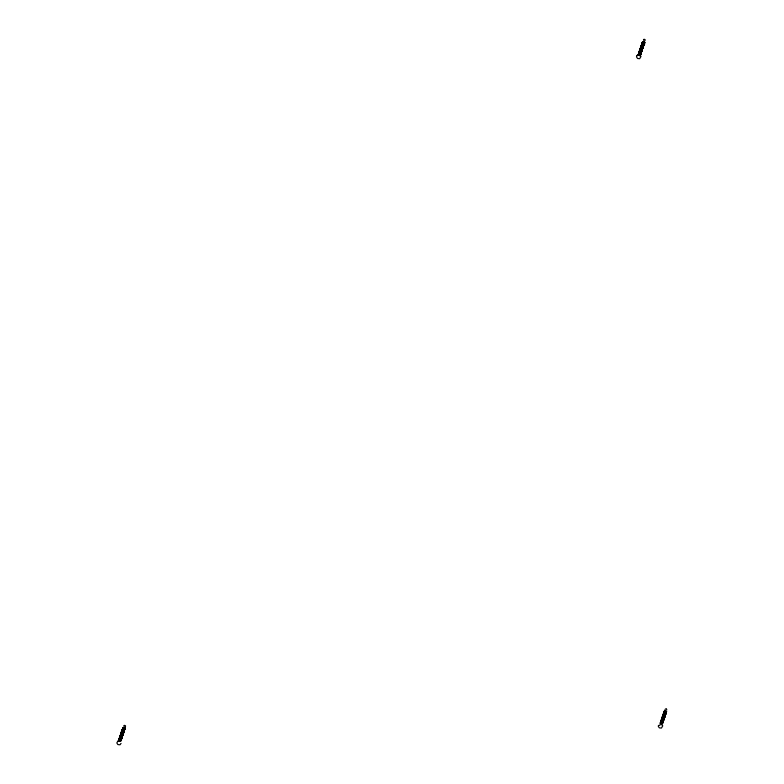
<?xml version="1.0" encoding="UTF-8"?>
<svg xmlns="http://www.w3.org/2000/svg" width="784" height="784" viewBox="0 0 784 784"><rect width="100%" height="100%" fill="white"/><g stroke="black" fill="none" stroke-linecap="round" stroke-linejoin="round"><path stroke-width="1.18" d="M119.06 739.939C120.52 741.821 122.177 738.861 119.521 738.832L118.394 741.262M119.678 738.254L121.265 738.597L120.863 740.292L120.569 740.9L119.178 740.341L118.335 741.311M121.883 733.432C124.097 730.482 122.088 737.911 121.118 739.273C121.157 737.107 118.306 738.979 118.854 740.557M120.903 740.87C121.863 739.488 122.794 735.039 119.972 736.784M123.117 733.589L125.058 728.385M121.402 732.325L120.422 735.892L120.373 735.372C122.539 732.707 123.47 737.891 121.059 738.322M120.589 734.618L121.598 733.667L123.01 734.598L121.971 736.637L121.451 735.323L120.05 736.235M122.941 734.784L123.382 732.295L121.608 731.903M124.107 731.325C123.96 735.108 122.853 731.492 121.265 732.922M123.901 731.933L124.303 730.1L122.363 729.669M124.274 728.473L125.068 728.15L123.313 731.619M640.156 56.007L640.293 55.497M640.842 53.969L640.097 55.87M639.283 52.371C642.194 50.774 639.587 56.664 640.567 54.782M638.823 52.793C645.105 50.558 637.833 52.489 639.94 50.509C644.272 50.411 638.646 55.664 639.087 52.969L640.832 53.871L641.047 53.361M640.94 52.989C642.723 51.656 640.724 48.637 639.499 50.784M641.655 51.538C644.379 48.784 637.657 47.677 642.233 48.647M640.391 48.461C641.92 46.932 643.203 49.51 641.694 50.754L640.969 49.735L639.881 50.352M642.135 50.117L643.017 46.854L641.077 46.423M640.851 47.697C643.076 49.196 644.37 44.649 641.42 45.413M641.733 45.668L642.057 44.708L643.292 45.139L643.027 47.471L641.616 46.57L640.861 47.383M643.497 46.05C647.368 41.072 641.224 41.003 641.381 45.884M643.223 46.766L644.654 42.503M662.451 723.181L662.304 721.466L660.677 721.966M662.852 721.966L663.195 720.467L661.608 720.133M662.48 723.759L662.96 722.24M663.676 719.526C665.645 718.056 663.127 715.096 662.166 717.527M662.96 722.338C664.812 720.31 659.667 716.635 664.117 718.271M663.695 714.489L665.038 714.979L664.528 717.566M663.44 720.917C665.263 718.418 660.745 717.625 661.324 720.81C666.126 721.77 661 717.291 661.98 720.927M665.038 715.459L664.94 714.547L663.764 714.293L663.048 715.547L663.538 716.115M665.244 714.851L665.92 712.342L664.264 712.205C666.527 713.469 666.645 711.637 664.401 711.803M666.243 712.254L666.429 711.362C666.645 713.842 664.342 710.461 663.744 712.832M665.214 715.635L666.371 712.186M666.165 712.793L666.576 711.48L665.724 711.451M665.214 709.246L666.282 708.618L666.821 709.912M119.844 736.852L119.021 739.283L119.56 740.341M120.854 733.951L121.344 732.383M120.991 733.736L122.431 733.638L122.755 734.588C123.049 732.854 119.658 733.54 121.824 730.962M121.804 731.1L122.941 728.669L124.646 729.6M122.765 728.14L122.765 730.796M638 55.37L639.283 53.773L640.499 54.89M638.078 55.027L639.264 52.538L641.038 53.263M638.607 53.547L639.097 51.979M639.029 52.185L639.577 50.558M640.058 49.137L639.666 51.489M640.597 47.51L639.852 49.745M641.077 46.089L640.528 47.736M642.439 42.052L642.214 44.247M660.54 722.378L660.255 723.338L661.765 723.23L660.755 723.22M660.53 722.525C660.01 720.182 663.597 719.34 663.088 721.956M661.48 719.683L661.97 718.115M662.019 718.595C661.382 716.919 663.93 714.106 664.94 716.351M662.999 715.067L662.823 717.468M662.98 715.214L663.47 713.646M663.94 712.362L664.626 710.529M122.049 735.941C123.323 734.559 119.325 734.657 120.422 736.637M121.304 733.187L122.902 733.716L123.49 733.158M121.912 731.354L121.363 733.51L121.197 732.932M122.814 728.777L123.01 728.111L123.451 728.757L123.137 728.228L122.431 729.13M638.009 55.233L638.715 53.802M640.479 49.049C644.311 50.039 638.107 48.265 638.774 54.125M641.057 47.089C644.997 47.305 639.646 46.501 639.911 49.568M640.91 48.49L642.135 43.649M663.499 720.094L661.745 719.722L660.53 722.711M664.734 716.958C663.509 714.234 661.441 718.262 661.941 719.722M665.185 711.382L664.803 710.431L662.578 716.625M118.531 740.733L118.815 740.233M119.217 738.704L121.001 737.901L121.5 738.43L121.02 739.479M119.423 738.087C118.09 739.645 121.971 739.577 120.315 740.253M119.56 737.685L120.903 736.95L121.853 737.93M119.629 737.479L121.167 738.538L121.089 739.283M119.697 737.283L120.04 736.578M119.903 736.666L120.854 735.902L121.922 736.303L122.118 737.117L121.138 737.813M120.109 736.058L120.266 736.764M120.315 735.421L120.315 738.107M120.373 735.245C125.832 733.118 118.374 733.657 122.814 735.186M120.716 734.236L122.137 733.295L123.01 734.481M120.922 733.628L121.873 732.854L123.147 733.55M121.059 733.216L122.079 732.246L123.353 732.942L122.206 732.148L121.373 732.981M121.265 732.609L122.216 731.844L123.549 732.334M121.402 732.197L121.745 731.501M121.471 732.001L122.02 733.03M121.608 731.59C121.971 729.786 125.215 731.247 123.402 732.374M121.745 731.188L122.892 730.11L124.166 731.149M121.951 730.58L122.226 730.08M124.44 730.218C119.874 727.268 124.391 731.903 124.244 730.59M122.627 728.542L122.902 728.042L122.823 728.601M120.961 740.694L119.687 739.351L118.707 740.909M121.099 740.292L120.54 740.909M121.167 740.086L120.217 738.979L119.119 739.684M121.226 739.88L120.481 740.615M121.432 739.273L121.108 739.929M121.706 738.459L121.157 739.077L119.354 738.606M121.785 738.234L121.206 737.293L119.766 737.391M121.912 737.852L121.089 738.783L119.785 738.508M121.001 738.224L122.402 736.401M122.667 735.617L122.039 736.441M122.872 735.01L122.539 735.666M123.343 733.589C123.166 735.412 121.236 732.481 120.824 734.608L121.265 735.265M123.754 732.364C123.96 731.09 121.03 730.541 121.932 732.168M123.823 732.168L123.5 732.824M124.587 729.904L123.656 730.61M124.793 729.296C124.842 731.227 122.578 727.425 122.745 730.11M124.921 728.914L124.656 729.365L124.519 728.199M125.058 728.512L124.137 729.189M638.274 54.439L639.293 53.469L640.626 54.488M638.48 53.831L638.744 53.684M638.95 52.41C639.391 50.029 641.655 52.969 641.351 51.773L641.096 52.175M639.156 51.803C639.764 49.647 641.802 52.753 641.724 51.332M639.636 50.382L639.979 49.676L640.097 50.931M639.979 49.363C640.312 46.785 642.89 50.235 642.4 48.686M640.185 48.755L640.459 48.255L640.636 48.922M640.322 48.343L641.733 47.412L642.606 48.716M640.861 46.726L641.949 45.854L642.968 46.873M640.998 46.315C641.067 43.924 644.869 45.805 642.586 46.452M641.204 45.707C641.694 43.796 643.478 46.04 643.909 44.835M641.273 45.501L641.596 46.08M641.341 45.305L641.675 44.953M641.684 44.286L642.9 43.012L644.115 44.129M644.046 44.325C644.027 42.336 641.283 44.541 642.106 43.042M640.9 53.792L639.979 54.468M641.185 52.959L640.606 52.018L639.323 52.499M641.39 52.352L640.067 52.989L640.861 52.969M641.586 51.734L640.646 50.656L639.489 51.45M641.792 51.127L641.214 50.196L639.891 50.548M642.331 49.529L641.675 50.548L642.008 50.186M642.468 49.127L641.714 49.853M642.674 48.51L641.684 49.392M642.547 48.794L642.821 48.079M642.949 47.706L642.429 48.5M643.154 47.089L642.527 47.912M643.292 46.687L642.733 47.305L641.106 47.05M642.439 47.158L643.439 46.256M643.635 45.668L643.007 46.491L641.008 46.628L640.91 48.108M643.213 45.884L643.772 45.237M644.105 44.247L643.419 45.276M644.242 43.845L643.194 44.619M644.595 42.806C644.301 45.06 642.753 41.758 642.067 43.845L642.057 44.374M644.722 42.424L643.968 43.149L642.233 42.973M658.55 725.357L658.256 726.219L659.315 727.856L661.431 728.091L662.774 725.827L661.716 724.191M660.255 723.211L661.598 722.476L662.549 723.456M660.324 723.015C662.5 721.015 663.225 723.593 660.5 723.181L661.471 721.937L662.607 722.74M660.393 722.809L660.716 723.377M660.461 722.603C662.088 720.182 664.548 723.309 660.638 722.779M660.736 721.79L661.118 722.544M660.804 721.584L661.823 720.614L663.088 721.319M661.147 720.574L661.49 719.869M661.343 719.967C664.126 717.821 662.823 723.113 664.322 718.183C665.538 717.095 664.499 714.518 662.921 715.606C663.244 714.498 665.038 714.547 665.136 715.743M661.686 718.948L662.637 718.183L663.911 718.879M662.029 717.928L663.048 716.958L664.322 717.664M662.372 716.919L663.715 716.184L664.597 717.37M662.578 716.311L663.979 717.389L664.185 718.585M662.715 715.9L664.43 715.312L664.548 716.86M662.784 715.694L663.117 715.655M662.852 715.498L663.195 714.792M663.058 714.89C664.646 714.263 667.909 714.489 663.793 713.626M663.323 714.077L663.578 714.851M663.391 713.871L663.95 712.225L664.489 713.273M663.597 713.92L663.813 712.627L664.43 713.616M663.872 712.45C664.499 710.049 666.998 713.283 666.302 711.764M664.077 711.843L665.42 711.108M664.146 711.637L664.381 712.137M664.215 711.431L665.234 710.461M662.745 722.975L662.176 722.005L660.736 722.103M662.882 722.564L662.147 720.849L661.01 721.29M663.019 722.162L662.029 723.034L662.715 722.368M663.293 721.349L662.794 720.182L661.353 720.28M663.362 721.143L662.735 721.966M663.636 720.329L663.009 721.153M663.705 720.133L663.186 718.82L662.01 718.908M663.911 719.516C662.578 716.066 659.256 722.123 662.578 722.289M664.45 717.899L663.695 718.624M664.587 717.487L662.098 718.046M664.93 716.478L664.371 717.086M665.067 716.066C664.489 717.585 664.646 715.008 663.284 715.714M665.273 715.459C664.724 717.135 662.245 714.988 662.343 717.703M665.41 715.057L664.587 715.988M665.489 714.822L664.469 713.95L663.401 714.185M665.753 714.038C665.195 716.125 665.41 712.568 663.725 713.832M666.028 713.224L665.204 714.155L663.47 713.979M666.224 712.617L665.106 713.597M124.039 731.433L123.157 730.247L122.049 730.953L123.098 728.091M122.598 729.326L123.764 728.512L124.509 730.012M122.147 730.09L122.696 730.992L122.696 729.306M122.49 729.924L122.716 731.139M121.51 732.579L122.559 730.825L123.833 732.04M121.255 733.579L121.089 734.324M120.442 736.009C119.501 736.401 123.627 736.98 121.197 737.92M119.952 738.058L120.275 736.235L119.678 738.126L120.756 737.45L121.52 738.714M118.6 741.194L119.452 739.528M119.07 740.076L118.717 740.968L119.482 739.969L120.756 740.664M642.704 42.209L642.547 43.62M642.498 42.816L642.478 43.826M641.929 44.257C643.703 42.336 644.605 45.923 641.92 44.619M641.724 44.864L642.625 43.826L643.84 44.943M641.038 46.893L641.479 45.011L642.978 44.776L643.282 45.678M640.9 47.305L641.743 46.462L642.949 47.06M640.557 48.314L641.596 47.814L642.468 48.481M639.675 50.96L639.969 50.333M639.332 51.969C639.813 49.578 643.027 52.009 639.803 50.911M638.813 53.479L638.813 52.94C641.518 53.479 640.704 51.705 638.989 52.989L639.136 53.773M638.646 54.008L639.489 53.165L640.528 53.724L640.058 53.959L640.842 53.635M638.588 55.399L638.744 53.988L638.205 54.958M638.245 55.223L638.539 54.596M664.597 711L665.057 710.431M664.46 711.402L665.293 710.559M664.283 711.539C665.822 711.225 663.421 711.607 666.096 712.382M664.342 711.99L664.048 712.627L665.822 713.195M664.058 713.812L664.264 712.058M663.999 713.009L663.764 713.959M663.225 715.057L664.264 714.557L665.136 715.224M663.431 720.3L661.794 719.683L661.324 721.937M661.206 721.339L660.775 722.368M120.52 735.157C119.834 736.735 120.971 732.168 121.177 734.784M121.157 738.587C122.245 736.117 117.502 737.989 118.864 740.38M642.508 42.16C642.762 43.022 645.154 45.521 642.331 46.197M121.04 743.399L119.981 744.8L117.865 744.565L116.816 742.928L118.159 740.655L120.266 740.9M641.577 50.754C643.066 50.068 641.194 48.118 640.185 49.069M641.733 50.999L641.792 49.608L640.048 49.47M125.185 728.101L124.274 728.777M123.01 734.598L122.088 735.274M665.645 711.509L666.635 711.402M664.391 717.977L664.381 717.458C667.468 715.341 662.186 712.793 663.685 715.851M643.938 42.689L644.556 42.218M644.036 42.953L644.419 42.15M644.35 42.836L643.997 43.639L642.165 43.179M643.321 44.521L643.948 44.051M642.753 47.951L643.262 46.08L641.645 45.423M641.645 50.058L641.929 48.814L640.508 48.716M641.557 51.156L640.871 51.528L641.596 51.401M639.734 51.607L641.488 51.362M639.342 53.165L639.156 51.92C641.645 50.548 640.195 54.204 640.979 53.234M640.126 53.763L640.704 52.861L639.264 52.538M640.734 53.596C639.274 56.536 642.076 53.116 640.91 51.862M124.587 729.571L124.96 728.111M122.872 728.875L124.519 729.777L122.5 729.267M123.411 731.884C125.44 730.894 122.725 728.189 122.676 730.316M122.177 731.07C122.461 729.247 124.979 731.158 123.441 732.364M121.794 731.962L123.48 732.54L122.794 733.706M121.157 733.951C125.381 734.745 119.805 731.276 123.431 733.02M121.892 735.578L122.637 735.01M121.912 736.352L122.569 735.216L120.638 735.412M120.383 740.047L121.069 739.684L120.452 739.851M665.979 712.411L666.41 711.402M665.234 714.832L665.861 713.028L665.175 713.391M665.106 715.263L664.42 715.929M664.548 716.674L664.293 715.714L663.039 715.861M662.147 719.496C662.098 716.351 665.685 719.369 662.078 718.703M663.813 719.124L664.048 718.467M662.882 721.064L663.166 720.212L661.725 719.888M642.625 42.424L644.213 42.757M642.557 42.62C645.938 43.198 642.204 41.748 642.419 43.639M642.419 43.032L643.36 42.63L644.066 43.62M642.527 43.277L642.341 44.227M641.939 44.453C644.321 44.708 643.331 44.296 641.616 44.806M641.871 44.659L643.047 44.57L643.213 45.384M641.528 45.668L643.439 45.923M641.459 45.874L643.154 46.452L641.733 46.06M641.332 46.276L642.909 46.619L641.312 46.442M640.92 47.501L642.096 47.412L642.743 48.187M640.714 48.108L641.655 47.706L642.498 48.294M640.577 48.51L642.331 48.882M640.028 50.137L640.91 49.843L641.861 50.833M639.822 50.744L641.41 51.087M639.685 51.156L640.861 51.068L641.038 51.881M639.617 51.352L640.793 51.274L640.9 52.293M639.078 52.979L640.734 53.116M639.009 53.185L640.185 53.096L640.283 54.116M638.548 53.939L640.391 54.135L638.48 54.145M638.343 54.547L639.852 54.253L640.43 55.096M638.529 54.606L640.116 54.939M638.392 55.017L639.979 55.35M638.323 55.213L639.744 55.321M123.019 728.307L123.588 728.356M122.706 728.659L124.715 728.885M122.755 729.12L124.725 729.159L123.01 728.473M122.618 729.522L124.205 729.865M122.412 730.129L123.353 729.728L124.058 730.727M121.951 730.894L123.088 730.453L123.96 731.119M122.696 733.452C122.647 732.971 120.981 729.728 123.754 731.727M121.863 731.756L123.509 732.354M121.471 732.315L123.637 732.413M121.128 733.324L122.255 732.981L122.961 733.971M121.157 734.451L120.834 735.804M120.707 735.206C123.029 734.892 122.118 736.372 120.246 735.97M120.569 735.617L122.128 735.696L122.324 736.509M120.501 735.823L121.677 735.735L122.128 736.882M121.608 737.577C119.433 737.332 120.324 734.882 122.02 736.362M120.295 736.431L121.716 736.529L121.206 737.617M119.903 736.98L121.716 736.921M119.403 739.067L120.285 738.783L121.236 739.763M119.266 739.479L120.912 740.067M119.06 740.086L120.716 740.223M118.992 740.292L120.638 740.88M118.864 740.694C121.03 741.272 121.334 739.145 118.943 739.822M664.538 711.392L665.41 711.196M664.195 712.411L665.841 712.999M663.813 712.97L665.312 712.666L665.244 713.489M663.989 713.019C668.781 715.243 663.088 711.46 663.921 713.832M663.587 714.244L665.175 714.577M663.578 715.233L663.93 714.626L664.969 715.184M663.176 715.459L664.763 715.792M662.833 716.468C665.126 716.537 664.322 716.762 662.627 717.086L662.931 718.085M662.803 717.135L664.254 717.86L663.627 719.32M662.49 717.487L664.401 717.742M662.353 717.899L663.783 717.997L663.979 719.193M662.147 718.507L663.323 718.418L663.725 719.3M662.176 720.32L662.196 718.957L663.705 719.487M661.814 719.516L663.44 719.398L662.95 720.859M661.676 719.928L662.99 720.192M661.539 720.329L663.186 720.927M661.333 720.937C664.91 721.545 659.618 720.104 663.029 722.035M661.196 721.349L662.882 721.927M660.873 721.701L662.686 721.633M660.99 721.956C661.529 720.653 663.676 722.554 662.039 722.73M660.853 722.368L662.029 722.28L662.431 723.162M662.372 722.907L660.785 722.564L660.726 721.917M660.579 723.171L662.235 723.309M641.89 43.992C642.468 43.13 644.703 44.423 643.252 44.717M641.753 44.394L643.184 44.159L643.125 44.825M643.223 46.246L641.586 45.629L641.39 46.687M642.811 47.981L641.547 46.766L640.655 47.991M640.734 47.442L642.508 47.834M639.911 49.882L641.724 49.813M638.686 53.537L639.822 53.096L640.695 54.282M638.137 55.164L639.881 55.301M638.068 55.36L639.509 55.272M122.294 729.875L124.235 730.306M122.02 730.688L123.078 730.541L123.617 731.276M120.795 734.343L121.863 734.108L122.549 735.196M120.658 734.745C121.402 733.736 123.696 735.568 121.951 735.686M120.589 734.951L122.529 735.382M119.56 737.999L120.697 737.558L121.647 738.538M119.423 738.401L120.099 738.136M119.286 738.812L121.236 739.243M119.08 739.42L120.52 739.322L121.03 740.37M118.884 740.027L120.824 740.459M664.42 711.137L665.557 710.696L664.92 710.833M663.94 712.558L665.685 712.695L665.332 714.244M663.881 712.764L664.95 712.529L665.312 713.293M663.058 715.194L664.499 715.106L665.008 716.145M662.715 716.213L663.852 715.772L664.724 716.439M662.441 717.027L664.381 717.458M662.235 717.634L663.676 717.546L664.185 718.066L663.538 718.575M662.029 718.242L663.979 718.673M661.216 720.682L662.656 720.584L662.872 721.554M660.393 723.122L662.372 723.171L660.834 722.525M644.801 40.67C646.575 39.445 642.557 38.445 643.644 40.376M125.126 726.758C126.91 725.533 122.892 724.534 123.98 726.454M643.948 42.385L644.732 42.062M644.007 42.483L644.664 42.267M644.232 42.836L643.948 42.071M642.38 47.06L643.233 46.53M642.89 47.54L642.4 47.824M642.684 48.157L640.9 47.657L640.704 49.108M641.626 49.294L642.41 48.971M642.282 49.372L641.782 49.647M641.047 53.028L639.999 53.194M640.567 54.449L640.293 53.694M640.175 55.203L640.499 54.655M124.205 728.679L124.999 728.356M124.372 729.042L124.862 728.757M123.382 731.413L124.107 730.992M123.843 731.805L123.794 731.345M123.068 733.393L123.48 732.54M121.432 733.138L122.872 733.461L122.667 734.118M122.471 735.862L121.814 736.088M121.902 736.842L121.99 736.107M121.99 737.283L120.952 737.46M121.657 738.303L120.991 738.528M121.177 739.724L120.452 740.155M120.677 740.498L121.04 740.135M666.175 712.46L664.518 712.058M664.107 712.774L665.547 713.097L665.175 713.695M665.557 714.283L663.901 713.881L663.421 714.979M665.008 715.91L664.352 716.135M664.264 718.144L663.607 718.369M664.126 718.546L663.636 718.83M663.44 720.584L662.784 720.8M662.833 722.407L662.166 722.632M662.627 723.015L660.824 723.024M643.507 42.13L644.017 42.179M643.801 44.237L643.262 44.414M643.35 44.982L643.262 44.1L641.822 44.188L641.067 46.775M643.252 45.864L642.4 45.991M643.047 46.472L642.517 46.648M642.978 46.677L642.449 46.854M642.537 47.422L642.684 46.579M642.566 48.089L642.615 46.785M642.096 49.314L641.557 49.49M641.341 51.548L640.802 51.724M640.724 53.577L639.156 52.459C641.047 51.724 641.312 50.94 639.46 52.097M640.724 53.381L640.195 53.557M124.881 728.091L124.342 728.267M124.676 728.699L124.137 728.875M124.303 729.238L124.382 728.61L123.078 728.267M124.058 730.531L123.529 730.708M123.245 732.971L122.706 733.148M123.176 733.167L122.637 733.344M121.432 733.638L122.97 733.775M120.413 736.186L122.079 736.421M119.423 738.214L119.609 739.067L119.756 738.048L121.471 738.244M665.949 711.921L666.439 711.882M663.627 714.371L663.803 713.616L665.508 713.822M663.646 714.645L664.734 715.155L664.43 715.625M664.518 716.194C665.871 714.753 661.872 714.743 663.548 716.253M664.146 717.889L663.607 718.066M663.568 719.036L662.304 717.242M663.019 720.663L663.538 719.928C663.842 718.222 660.422 718.889 662.166 720.182M642.733 42.346L642.145 43.708L643.703 45.345M641.851 45.315L643.36 45.844M641.371 46.736L642.713 47.226M640.959 47.951L642.302 48.441L641.616 49.598M638.911 54.047L640.312 54.792M121.02 734.853L122.196 735.108L121.824 735.784M120.609 736.068L121.951 736.558M120.197 737.293L121.598 738.038M119.57 740.478C118.335 738.528 122.598 741.546 118.982 740.449M664.107 713.273L665.616 713.803M661.48 720.222L662.99 721.074M642.331 43.394L643.801 43.973M642.263 43.6L643.733 44.178M641.782 45.021L643.429 45.639L643.233 44.962M641.449 46.04L643.086 46.648M640.695 48.275L642.223 49.108M639.401 52.126L641.038 52.744M638.989 53.351L640.43 53.675L640.048 54.263M638.852 53.753L640.322 54.331M638.715 54.165L640.185 54.743M638.646 54.361L640.361 55.292M638.578 54.566L639.715 54.655L640.224 55.703M640.146 55.39L638.509 54.772L640.048 55.145M122.461 730.09L123.764 730.433L123.392 731.109M122.255 730.708L123.725 731.286M122.049 731.315L123.588 731.688M121.981 731.511L123.617 732.129L122.833 733.04M121.775 732.129L123.411 732.736L122.774 732.942M121.03 734.363L122.49 734.941M120.765 734.853L122.461 736.107M120.275 736.597L121.745 737.176M120.207 736.793L121.843 737.411M118.913 740.655L120.354 740.978M664.724 710.951L665.489 710.902M662 719.075L663.46 719.653M661.177 721.515L662.813 722.123M643.87 42.13L644.438 42.228M643.145 46.08L642.39 46.089M643.076 46.285L642.321 46.295M641.929 50.627L640.214 49.696L641.91 49.735M641.008 51.421L641.322 50.646L639.969 50.029M123.892 728.111L124.813 728.032M122.892 728.395L124.568 728.924M122.52 732.785L123.264 732.785M122.637 733.648L123.215 733.873M665.381 713.087L665.244 713.185M665.106 713.901L663.979 713.185L663.715 714.44M640.695 52.9L640.087 52.9M123.598 730.502L124.127 730.325L123.333 730.345M122.03 735.176L122.559 735L121.765 735.02M121.069 738.018C123.225 737.195 118.854 736.078 120.462 737.832M664.362 715.831L664.901 715.39M639.127 55.223L638.264 54.566M665.479 710.99L664.587 711.519M120.197 739.694C122.294 739.812 118.609 738.165 119.472 739.861M119.972 740.811L118.796 740.9L119.981 740.949M124.284 728.16L124.852 728.993M123.558 731.433L122.245 731.198L122.079 730.296M641.822 46.53L641.332 45.962M641.273 45.629L641.753 46.736M641.008 48.971L640.518 48.402M640.254 51.205L639.773 50.098L641.616 50.47M640.185 51.411L640.009 50.303L641.655 50.921M639.43 53.645L638.882 52.734M665.175 711.245L664.616 710.333L664.675 711.598M665.106 711.451L664.616 710.882M664.558 713.068L664.068 712.499L664.332 712.999M664.42 713.479L664.058 712.666M664.352 713.685L663.862 713.117M664.283 713.881L663.803 712.774M663.734 715.508L663.254 714.939M663.676 715.714L663.303 714.9M663.607 715.919L663.117 715.341M662.99 717.742L662.5 717.174M662.921 717.948L662.441 716.831M662.852 718.144L662.362 717.576M662.715 718.556L662.166 717.644M662.098 720.378L661.549 719.477M662.029 720.584L661.549 720.016M661.892 720.996L661.412 720.427M661.422 722.417L660.932 721.3M123.519 728.561L123.029 727.993M122.833 730.59L122.353 730.022M122.637 731.198L122.147 730.629M121.951 733.226L121.461 732.658M121.197 735.461L120.648 734.559M120.648 735.098L121.128 735.666L120.814 735.137M121.059 735.872L120.579 734.755M120.452 737.695L119.962 736.588M120.383 737.901L119.893 737.332L120.079 738.038M119.697 739.929L119.217 738.822M119.491 740.547L118.943 739.635M662.794 718.487L662.411 717.546M662.039 720.721L661.667 719.781M122.03 733.167L121.647 732.217M644.115 42.316L644.458 43.11M644.007 43.365L642.498 42.512M642.027 49.255L640.685 48.765L640.283 49.657M665.959 711.5L666.116 712.195M664.558 716.4L663.097 716.272M664.352 717.017C661.226 715.527 665.302 717.703 663.715 718.203M123.999 730.472L122.657 729.982L122.49 729.071M121.402 738.185L119.815 737.852L121.334 738.391M644.115 42.708L644.321 43.512M643.978 43.11L644.252 43.718M642.125 49.5L640.616 48.971L640.077 50.264M642.057 49.696L640.793 49L640.303 49.931M665.547 713.999L663.911 713.391L663.323 714.734M664.518 717.046L662.882 716.605M122.598 734.275L122.804 735.088M122.255 736.196L120.991 735.5L120.305 736.117M121.099 738.744L121.304 739.557M642.351 43.845L642.096 43.189M642.145 44.453L641.89 43.796M639.205 53.185L639.019 52.332M638.597 55.017L638.401 54.155M664.754 710.471L665.244 711.039L664.92 710.51M664.803 711.578L664.558 710.539M664.538 712.009L664.352 711.147M664.332 712.617L664.146 711.754M662.911 715.41L663.166 716.066M662.97 716.674L662.705 716.027M661.755 718.869L662.01 719.516M661.343 720.623L661.461 720.388M661.324 721.554L661.137 720.692M661.186 721.956L661.186 722.348M122.608 730.129L122.353 729.483M121.04 734.804L121.04 735.186M120.442 735.167L120.697 735.823M120.03 736.931L120.285 737.421M119.54 739.273L119.286 738.616M641.596 46.462L641.459 45.727M641.253 47.481L641.116 46.736M640.979 48.294L640.773 47.755M640.842 48.696L640.704 47.961M640.028 51.136L639.822 50.597M639.274 53.371L639.068 52.832M663.235 716.253L663.029 715.714M662.892 717.262L662.754 716.527M662.49 718.487L662.284 717.948M662.078 719.702L661.872 719.163M660.843 723.358L660.706 722.623M123.225 728.689L123.019 728.16M121.922 732.55L121.716 732.011M119.54 739.655L120.021 738.646L121.118 739.459M665.636 713.616L664.411 712.901L663.832 713.754M664.068 718.281L663.293 717.497L662.098 717.85M123.578 732.148L122.48 731.335L121.843 732.089M644.517 42.385L644.526 42.904M640.9 53.155L640.9 53.675M642.429 42.169L642.429 42.718M122.696 728.463L122.696 729.002M121.873 730.904L121.873 731.443M121.128 733.138L121.118 733.677M120.785 734.147L120.775 734.696M119.619 737.607L119.619 738.146M659.54 725.465A1.147 0.921 18.6 0 1 661.226 724.847M636.775 55.978L636.481 56.84L637.539 58.477L639.646 58.712L640.998 56.448L639.94 54.811L637.823 54.576L636.775 55.978"/></g></svg>
